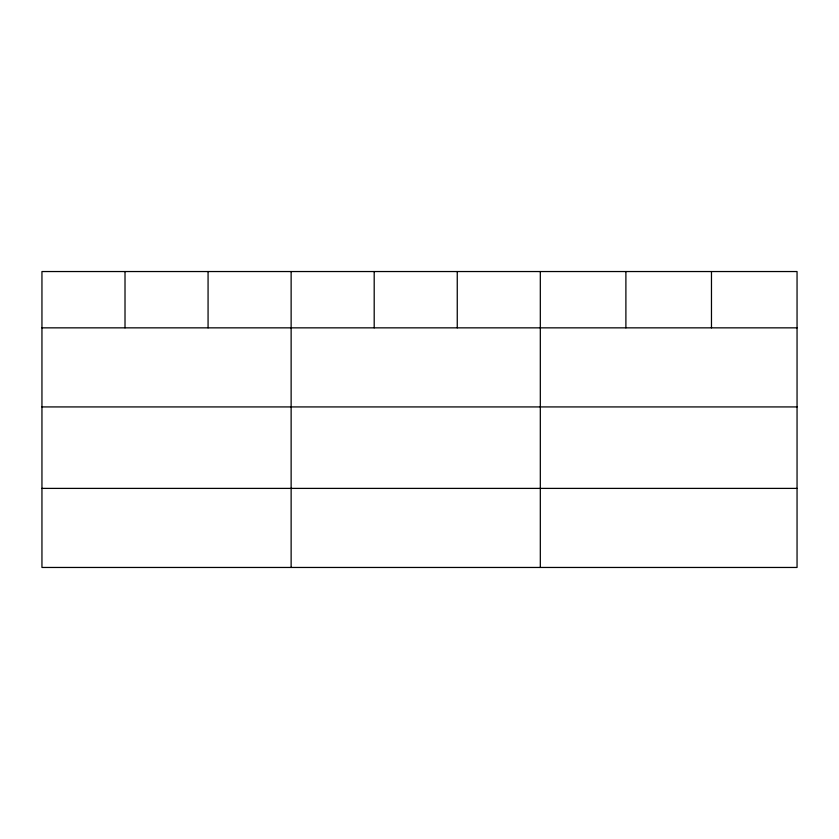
<?xml version="1.0" encoding="UTF-8"?>
<svg xmlns="http://www.w3.org/2000/svg" width="839" height="839" viewBox="0 0 839 839"><rect width="100%" height="100%" fill="white"/><g stroke="black" fill="none" stroke-linecap="round" stroke-linejoin="round"><path stroke-width="1.26" d="M797.05 406.925L797.05 271.542L41.95 271.542L41.95 567.458L797.05 567.458L797.05 406.925L41.95 406.925M41.95 327.85L797.05 327.85M41.95 488.392L797.05 488.392M711.472 271.542L711.472 327.85M625.894 271.542L625.894 327.85M540.316 271.542L540.316 567.458M457.255 271.542L457.255 327.85M374.194 271.542L374.194 327.85M291.133 271.542L291.133 567.458M208.072 271.542L208.072 327.85M125.011 271.542L125.011 327.85"/></g></svg>
